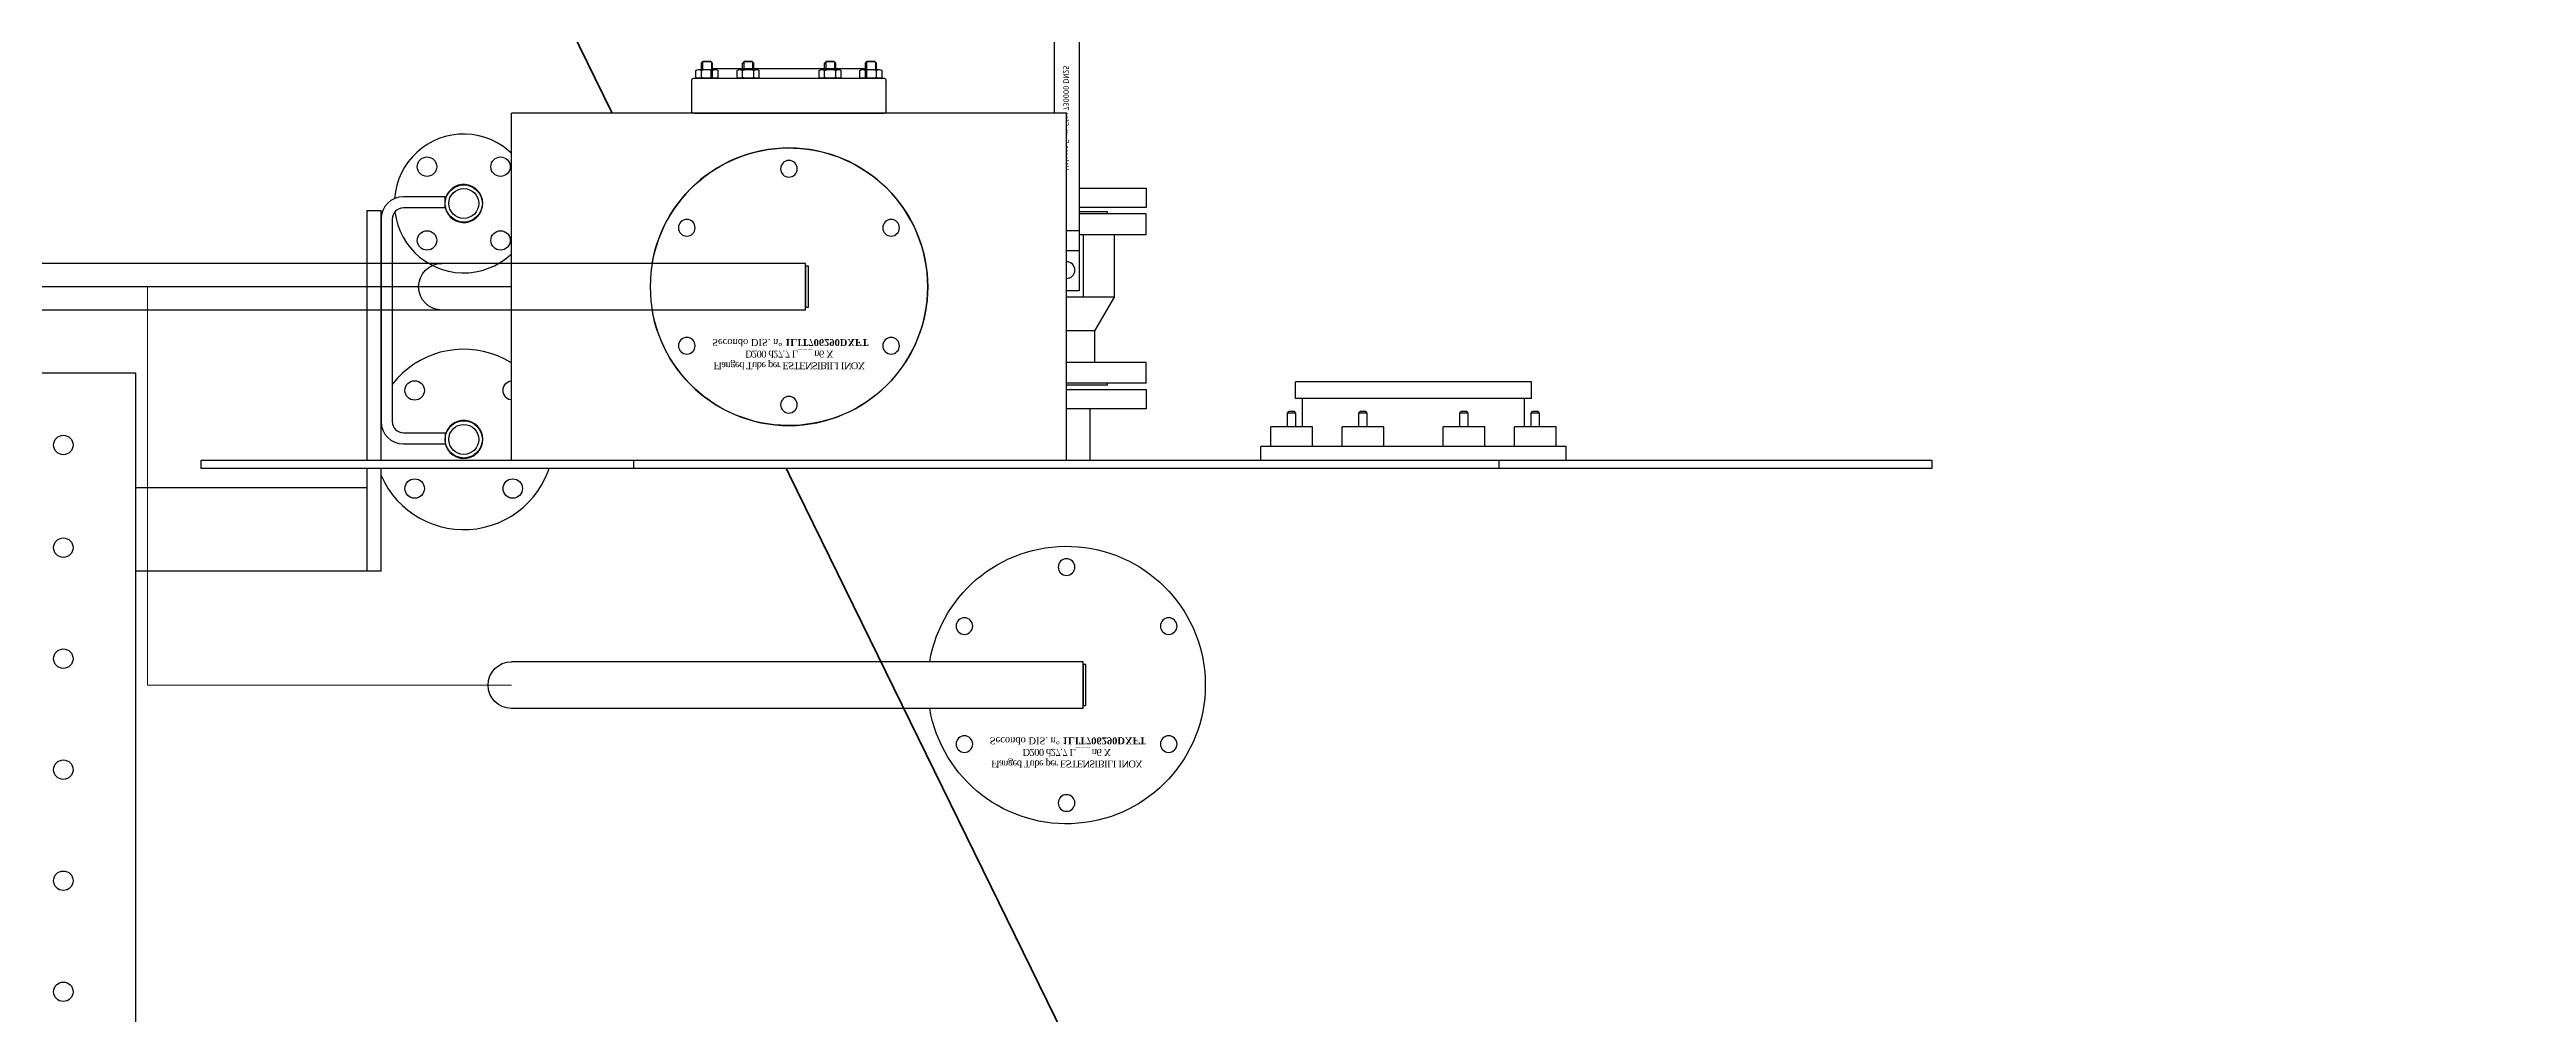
# Model space of a CAD drawing. Header units: millimetres. Extents: x -375473 to -325688, y 28300 to 106060.
# Drawn here: x -344902 to -343118, y 66757 to 67452 of the extents above; entities that cross this region are included whole.
import ezdxf

# ---------------------------------------------------------------- set-up
doc = ezdxf.new("R2010")
doc.units = ezdxf.units.MM
doc.header["$MEASUREMENT"] = 0
doc.set_wipeout_variables(frame=1)
for name, color, linetype in [('Accessori', 191, 'Continuous'), ('STD_Cassa', 7, 'Continuous'), ('STD_Conservatore', 7, 'Continuous'), ('STD_Coperchio', 2, 'Continuous'), ('STD_Fittings', 2, 'Continuous'), ('Tubazioni OLTC', 11, 'Continuous')]:
    doc.layers.add(name, color=color, linetype=linetype)
doc.layers.add('Construction', color=252, linetype='Continuous', plot=False)
doc.layers.add('hx10m', color=5, linetype='Continuous', lineweight=35)
doc.styles.add('ROMANS', font='tahoma.ttf')
doc.styles.get("Standard").update_dxf_attribs({"font": 'ARIALN.TTF'})
doc.linetypes.add('BINARIO', pattern='A,3.81,[130,ltypeshp.shx,S=6.35,R=0,X=0,Y=0],3.81', length=7.62)

# ---------------------------------------------------------------- blocks, each defined once
blk = doc.blocks.new('*U281')
blk.add_lwpolyline([(0, -57.5), (14, -57.5), (14, 57.5), (0, 57.5)], close=True)
blk = doc.blocks.new('DN25 PN10')
for centre, radius in [((0, 0), 57.5), ((-30.1, 30.1), 7), ((30.1, 30.1), 7), ((0, 0), 17), ((0, 0), 16.8), ((0, 0), 13.8), ((-30.1, -30.1), 7), ((30.1, -30.1), 7)]:
    blk.add_circle(centre, radius)
blk = doc.blocks.new('*U280')
for p, q in [((86, 16.7), (55, 16.7)), ((86, -16.8), (55, -16.8))]:
    blk.add_line(p, q)
at = {"rotation": 180}
blk.add_blockref('DN25 PN10', (0, 0), dxfattribs=at)
at = {"xscale": -1, "rotation": 180}
blk.add_blockref('*U281', (86, 0), dxfattribs=at)
at = {"oblique": 15, "flags": 11}
blk.add_attdef('DIS', (98.5, -53.8), '', height=5, rotation=180, dxfattribs=at)
blk = doc.blocks.new('*U229')
blk.add_circle((0, 0), 4.93)
at = {"lineweight": 9}
blk.add_arc((0, 0), 6, 340, 270, dxfattribs=at)
blk = doc.blocks.new('Valpres Euro-Sfer 730000 DN25 Lat')
blk.add_line((-9, 79), (9, 79))
at = {"insert": (-17.2, 0), "char_height": 4, "width": 103.842, "attachment_point": 5, "rotation": 90, "style": 'ROMANS'}
blk.add_mtext('Valpres Euro-Sfer 730000 DN25', dxfattribs=at)
at = {"lineweight": 0}
blk.add_wipeout([(0, 57.5), (-0.4, 57.5), (-0.7, 57.5), (-1.1, 57.5), (-1.4, 57.5), (-1.8, 57.5), (-2.2, 57.5), (-2.5, 57.4), (-2.9, 57.4), (-3.2, 57.4), (-3.6, 57.4), (-4, 57.4), (-4.3, 57.3), (-4.7, 57.3), (-5.1, 57.3), (-5.4, 57.2), (-5.8, 57.2), (-6.1, 57.2), (-6.5, 57.1), (-6.8, 57.1), (-7.2, 57), (-7.6, 57), (-7.9, 57), (-8.3, 56.9), (-8.6, 56.8), (-9, 56.8), (-9.4, 56.7), (-9.7, 56.7), (-10.1, 56.6), (-10.4, 56.5), (-10.8, 56.5), (-11.1, 56.4), (-11.5, 56.3), (-11.8, 56.3), (-12.2, 56.2), (-12.5, 56.1), (-12.9, 56), (-13.2, 56), (-13.6, 55.9), (-13.9, 55.8), (-14.3, 55.7), (-14.6, 55.6), (-15, 55.5), (-15.3, 55.4), (-15.7, 55.3), (-16, 55.2), (-16.4, 55.1), (-16.7, 55), (-17.1, 54.9), (-17.4, 54.8), (-17.8, 54.7), (-18.1, 54.6), (-18.5, 54.5), (-18.8, 54.3), (-19.1, 54.2), (-19.5, 54.1), (-19.8, 54), (-20.2, 53.9), (-20.5, 53.7), (-20.8, 53.6), (-21.2, 53.5), (-21.5, 53.3), (-21.8, 53.2), (-22.2, 53.1), (-22.5, 52.9), (-22.8, 52.8), (-23.2, 52.6), (-23.5, 52.5), (-23.8, 52.3), (-24.2, 52.2), (-24.5, 52), (-24.8, 51.9), (-25.1, 51.7), (-25.5, 51.6), (-25.8, 51.4), (-26.1, 51.2), (-26.4, 51.1), (-26.7, 50.9), (-27.1, 50.7), (-27.4, 50.6), (-27.7, 50.4), (-28, 50.2), (-28.3, 50), (-28.6, 49.9), (-29, 49.7), (-29.3, 49.5), (-29.6, 49.3), (-29.9, 49.1), (-30.2, 48.9), (-30.5, 48.7), (-30.8, 48.5), (-31.1, 48.4), (-31.4, 48.2), (-31.7, 48), (-32, 47.8), (-32.3, 47.6), (-32.6, 47.4), (-32.9, 47.1), (-33.2, 46.9), (-33.5, 46.7), (-33.8, 46.5), (-34.1, 46.3), (-34.4, 46.1), (-34.7, 45.9), (-35, 45.7), (-35.2, 45.4), (-35.5, 45.2), (-35.8, 45), (-36.1, 44.8), (-36.4, 44.5), (-36.7, 44.3), (-36.9, 44.1), (-37.2, 43.8), (-37.5, 43.6), (-37.8, 43.4), (-38, 43.1), (-38.3, 42.9), (-38.6, 42.7), (-38.8, 42.4), (-39.1, 42.2), (-39.4, 41.9), (-39.6, 41.7), (-39.9, 41.4), (-40.1, 41.2), (-40.4, 40.9), (-40.7, 40.7), (-40.9, 40.4), (-41.2, 40.1), (-41.4, 39.9), (-41.7, 39.6), (-41.9, 39.4), (-42.2, 39.1), (-42.4, 38.8), (-42.7, 38.6), (-42.9, 38.3), (-43.1, 38), (-43.4, 37.8), (-43.6, 37.5), (-43.8, 37.2), (-44.1, 36.9), (-44.3, 36.7), (-44.5, 36.4), (-44.8, 36.1), (-45, 35.8), (-45.2, 35.5), (-45.4, 35.2), (-45.7, 35), (-45.9, 34.7), (-46.1, 34.4), (-46.3, 34.1), (-46.5, 33.8), (-46.7, 33.5), (-46.9, 33.2), (-47.1, 32.9), (-47.4, 32.6), (-47.6, 32.3), (-47.8, 32), (-48, 31.7), (-48.2, 31.4), (-48.4, 31.1), (-48.5, 30.8), (-48.7, 30.5), (-48.9, 30.2), (-49.1, 29.9), (-49.3, 29.6), (-49.5, 29.3), (-49.7, 29), (-49.9, 28.6), (-50, 28.3), (-50.2, 28), (-50.4, 27.7), (-50.6, 27.4), (-50.7, 27.1), (-50.9, 26.7), (-51.1, 26.4), (-51.2, 26.1), (-51.4, 25.8), (-51.6, 25.5), (-51.7, 25.1), (-51.9, 24.8), (-52, 24.5), (-52.2, 24.2), (-52.3, 23.8), (-52.5, 23.5), (-52.6, 23.2), (-52.8, 22.8), (-52.9, 22.5), (-53.1, 22.2), (-53.2, 21.8), (-53.3, 21.5), (-53.5, 21.2), (-53.6, 20.8), (-53.7, 20.5), (-53.9, 20.2), (-54, 19.8), (-54.1, 19.5), (-54.2, 19.1), (-54.3, 18.8), (-54.5, 18.5), (-54.6, 18.1), (-54.7, 17.8), (-54.8, 17.4), (-54.9, 17.1), (-55, 16.7), (-55.1, 16.4), (-55.2, 16), (-55.3, 15.7), (-55.4, 15.3), (-55.5, 15), (-55.6, 14.6), (-55.7, 14.3), (-55.8, 13.9), (-55.9, 13.6), (-56, 13.2), (-56, 12.9), (-56.1, 12.5), (-56.2, 12.2), (-56.3, 11.8), (-56.3, 11.5), (-56.4, 11.1), (-56.5, 10.8), (-56.5, 10.4), (-56.6, 10.1), (-56.7, 9.7), (-56.7, 9.4), (-56.8, 9), (-56.8, 8.6), (-56.9, 8.3), (-57, 7.9), (-57, 7.6), (-57, 7.2), (-57.1, 6.8), (-57.1, 6.5), (-57.2, 6.1), (-57.2, 5.8), (-57.2, 5.4), (-57.3, 5.1), (-57.3, 4.7), (-57.3, 4.3), (-57.4, 4), (-57.4, 3.6), (-57.4, 3.2), (-57.4, 2.9), (-57.4, 2.5), (-57.5, 2.2), (-57.5, 1.8), (-57.5, 1.4), (-57.5, 1.1), (-57.5, 0.7), (-57.5, 0.4), (-57.5, 0), (-57.5, -0.4), (-57.5, -0.7), (-57.5, -1.1), (-57.5, -1.4), (-57.5, -1.8), (-57.5, -2.2), (-57.4, -2.5), (-57.4, -2.9), (-57.4, -3.2), (-57.4, -3.6), (-57.4, -4), (-57.3, -4.3), (-57.3, -4.7), (-57.3, -5.1), (-57.2, -5.4), (-57.2, -5.8), (-57.2, -6.1), (-57.1, -6.5), (-57.1, -6.8), (-57, -7.2), (-57, -7.6), (-57, -7.9), (-56.9, -8.3), (-56.8, -8.6), (-56.8, -9), (-56.7, -9.4), (-56.7, -9.7), (-56.6, -10.1), (-56.5, -10.4), (-56.5, -10.8), (-56.4, -11.1), (-56.3, -11.5), (-56.3, -11.8), (-56.2, -12.2), (-56.1, -12.5), (-56, -12.9), (-56, -13.2), (-55.9, -13.6), (-55.8, -13.9), (-55.7, -14.3), (-55.6, -14.6), (-55.5, -15), (-55.4, -15.3), (-55.3, -15.7), (-55.2, -16), (-55.1, -16.4), (-55, -16.7), (-54.9, -17.1), (-54.8, -17.4), (-54.7, -17.8), (-54.6, -18.1), (-54.5, -18.5), (-54.3, -18.8), (-54.2, -19.1), (-54.1, -19.5), (-54, -19.8), (-53.9, -20.2), (-53.7, -20.5), (-53.6, -20.8), (-53.5, -21.2), (-53.3, -21.5), (-53.2, -21.8), (-53.1, -22.2), (-52.9, -22.5), (-52.8, -22.8), (-52.6, -23.2), (-52.5, -23.5), (-52.3, -23.8), (-52.2, -24.2), (-52, -24.5), (-51.9, -24.8), (-51.7, -25.1), (-51.6, -25.5), (-51.4, -25.8), (-51.2, -26.1), (-51.1, -26.4), (-50.9, -26.7), (-50.7, -27.1), (-50.6, -27.4), (-50.4, -27.7), (-50.2, -28), (-50, -28.3), (-49.9, -28.6), (-49.7, -29), (-49.5, -29.3), (-49.3, -29.6), (-49.1, -29.9), (-48.9, -30.2), (-48.7, -30.5), (-48.5, -30.8), (-48.4, -31.1), (-48.2, -31.4), (-48, -31.7), (-47.8, -32), (-47.6, -32.3), (-47.4, -32.6), (-47.1, -32.9), (-46.9, -33.2), (-46.7, -33.5), (-46.5, -33.8), (-46.3, -34.1), (-46.1, -34.4), (-45.9, -34.7), (-45.7, -35), (-45.4, -35.2), (-45.2, -35.5), (-45, -35.8), (-44.8, -36.1), (-44.5, -36.4), (-44.3, -36.7), (-44.1, -36.9), (-43.8, -37.2), (-43.6, -37.5), (-43.4, -37.8), (-43.1, -38), (-42.9, -38.3), (-42.7, -38.6), (-42.4, -38.8), (-42.2, -39.1), (-41.9, -39.4), (-41.7, -39.6), (-41.4, -39.9), (-41.2, -40.1), (-40.9, -40.4), (-40.7, -40.7), (-40.4, -40.9), (-40.1, -41.2), (-39.9, -41.4), (-39.6, -41.7), (-39.4, -41.9), (-39.1, -42.2), (-38.8, -42.4), (-38.6, -42.7), (-38.3, -42.9), (-38, -43.1), (-37.8, -43.4), (-37.5, -43.6), (-37.2, -43.8), (-36.9, -44.1), (-36.7, -44.3), (-36.4, -44.5), (-36.1, -44.8), (-35.8, -45), (-35.5, -45.2), (-35.2, -45.4), (-35, -45.7), (-34.7, -45.9), (-34.4, -46.1), (-34.1, -46.3), (-33.8, -46.5), (-33.5, -46.7), (-33.2, -46.9), (-32.9, -47.1), (-32.6, -47.4), (-32.3, -47.6), (-32, -47.8), (-31.7, -48), (-31.4, -48.2), (-31.1, -48.4), (-30.8, -48.5), (-30.5, -48.7), (-30.2, -48.9), (-29.9, -49.1), (-29.6, -49.3), (-29.3, -49.5), (-29, -49.7), (-28.6, -49.9), (-28.3, -50), (-28, -50.2), (-27.7, -50.4), (-27.4, -50.6), (-27.1, -50.7), (-26.7, -50.9), (-26.4, -51.1), (-26.1, -51.2), (-25.8, -51.4), (-25.5, -51.6), (-25.1, -51.7), (-24.8, -51.9), (-24.5, -52), (-24.2, -52.2), (-23.8, -52.3), (-23.5, -52.5), (-23.2, -52.6), (-22.8, -52.8), (-22.5, -52.9), (-22.2, -53.1), (-21.8, -53.2), (-21.5, -53.3), (-21.2, -53.5), (-20.8, -53.6), (-20.5, -53.7), (-20.2, -53.9), (-19.8, -54), (-19.5, -54.1), (-19.1, -54.2), (-18.8, -54.3), (-18.5, -54.5), (-18.1, -54.6), (-17.8, -54.7), (-17.4, -54.8), (-17.1, -54.9), (-16.7, -55), (-16.4, -55.1), (-16, -55.2), (-15.7, -55.3), (-15.3, -55.4), (-15, -55.5), (-14.6, -55.6), (-14.3, -55.7), (-13.9, -55.8), (-13.6, -55.9), (-13.2, -56), (-12.9, -56), (-12.5, -56.1), (-12.2, -56.2), (-11.8, -56.3), (-11.5, -56.3), (-11.1, -56.4), (-10.8, -56.5), (-10.4, -56.5), (-10.1, -56.6), (-9.7, -56.7), (-9.4, -56.7), (-9, -56.8), (-8.6, -56.8), (-8.3, -56.9), (-7.9, -57), (-7.6, -57), (-7.2, -57), (-6.8, -57.1), (-6.5, -57.1), (-6.1, -57.2), (-5.8, -57.2), (-5.4, -57.2), (-5.1, -57.3), (-4.7, -57.3), (-4.3, -57.3), (-4, -57.4), (-3.6, -57.4), (-3.2, -57.4), (-2.9, -57.4), (-2.5, -57.4), (-2.2, -57.5), (-1.8, -57.5), (-1.4, -57.5), (-1.1, -57.5), (-0.7, -57.5), (-0.4, -57.5), (0, -57.5), (0.4, -57.5), (0.7, -57.5), (1.1, -57.5), (1.4, -57.5), (1.8, -57.5), (2.2, -57.5), (2.5, -57.4), (2.9, -57.4), (3.2, -57.4), (3.6, -57.4), (4, -57.4), (4.3, -57.3), (4.7, -57.3), (5.1, -57.3), (5.4, -57.2), (5.8, -57.2), (6.1, -57.2), (6.5, -57.1), (6.8, -57.1), (7.2, -57), (7.6, -57), (7.9, -57), (8.3, -56.9), (8.6, -56.8), (9, -56.8), (9.4, -56.7), (9.7, -56.7), (10.1, -56.6), (10.4, -56.5), (10.8, -56.5), (11.1, -56.4), (11.5, -56.3), (11.8, -56.3), (12.2, -56.2), (12.5, -56.1), (12.9, -56), (13.2, -56), (13.6, -55.9), (13.9, -55.8), (14.3, -55.7), (14.6, -55.6), (15, -55.5), (15.3, -55.4), (15.7, -55.3), (16, -55.2), (16.4, -55.1), (16.7, -55), (17.1, -54.9), (17.4, -54.8), (17.8, -54.7), (18.1, -54.6), (18.5, -54.5), (18.8, -54.3), (19.1, -54.2), (19.5, -54.1), (19.8, -54), (20.2, -53.9), (20.5, -53.7), (20.8, -53.6), (21.2, -53.5), (21.5, -53.3), (21.8, -53.2), (22.2, -53.1), (22.5, -52.9), (22.8, -52.8), (23.2, -52.6), (23.5, -52.5), (23.8, -52.3), (24.2, -52.2), (24.5, -52), (24.8, -51.9), (25.1, -51.7), (25.5, -51.6), (25.8, -51.4), (26.1, -51.2), (26.4, -51.1), (26.7, -50.9), (27.1, -50.7), (27.4, -50.6), (27.7, -50.4), (28, -50.2), (28.3, -50), (28.6, -49.9), (29, -49.7), (29.3, -49.5), (29.6, -49.3), (29.9, -49.1), (30.2, -48.9), (30.5, -48.7), (30.8, -48.5), (31.1, -48.4), (31.4, -48.2), (31.7, -48), (32, -47.8), (32.3, -47.6), (32.6, -47.4), (32.9, -47.1), (33.2, -46.9), (33.5, -46.7), (33.8, -46.5), (34.1, -46.3), (34.4, -46.1), (34.7, -45.9), (35, -45.7), (35.2, -45.4), (35.5, -45.2), (35.8, -45), (36.1, -44.8), (36.4, -44.5), (36.7, -44.3), (36.9, -44.1), (37.2, -43.8), (37.5, -43.6), (37.8, -43.4), (38, -43.1), (38.3, -42.9), (38.6, -42.7), (38.8, -42.4), (39.1, -42.2), (39.4, -41.9), (39.6, -41.7), (39.9, -41.4), (40.1, -41.2), (40.4, -40.9), (40.7, -40.7), (40.9, -40.4), (41.2, -40.1), (41.4, -39.9), (41.7, -39.6), (41.9, -39.4), (42.2, -39.1), (42.4, -38.8), (42.7, -38.6), (42.9, -38.3), (43.1, -38), (43.4, -37.8), (43.6, -37.5), (43.8, -37.2), (44.1, -36.9), (44.3, -36.7), (44.5, -36.4), (44.8, -36.1), (45, -35.8), (45.2, -35.5), (45.4, -35.2), (45.7, -35), (45.9, -34.7), (46.1, -34.4), (46.3, -34.1), (46.5, -33.8), (46.7, -33.5), (46.9, -33.2), (47.1, -32.9), (47.4, -32.6), (47.6, -32.3), (47.8, -32), (48, -31.7), (48.2, -31.4), (48.4, -31.1), (48.5, -30.8), (48.7, -30.5), (48.9, -30.2), (49.1, -29.9), (49.3, -29.6), (49.5, -29.3), (49.7, -29), (49.9, -28.6), (50, -28.3), (50.2, -28), (50.4, -27.7), (50.6, -27.4), (50.7, -27.1), (50.9, -26.7), (51.1, -26.4), (51.2, -26.1), (51.4, -25.8), (51.6, -25.5), (51.7, -25.1), (51.9, -24.8), (52, -24.5), (52.2, -24.2), (52.3, -23.8), (52.5, -23.5), (52.6, -23.2), (52.8, -22.8), (52.9, -22.5), (53.1, -22.2), (53.2, -21.8), (53.3, -21.5), (53.5, -21.2), (53.6, -20.8), (53.7, -20.5), (53.9, -20.2), (54, -19.8), (54.1, -19.5), (54.2, -19.1), (54.3, -18.8), (54.5, -18.5), (54.6, -18.1), (54.7, -17.8), (54.8, -17.4), (54.9, -17.1), (55, -16.7), (55.1, -16.4), (55.2, -16), (55.3, -15.7), (55.4, -15.3), (55.5, -15), (55.6, -14.6), (55.7, -14.3), (55.8, -13.9), (55.9, -13.6), (56, -13.2), (56, -12.9), (56.1, -12.5), (56.2, -12.2), (56.3, -11.8), (56.3, -11.5), (56.4, -11.1), (56.5, -10.8), (56.5, -10.4), (56.6, -10.1), (56.7, -9.7), (56.7, -9.4), (56.8, -9), (56.8, -8.6), (56.9, -8.3), (57, -7.9), (57, -7.6), (57, -7.2), (57.1, -6.8), (57.1, -6.5), (57.2, -6.1), (57.2, -5.8), (57.2, -5.4), (57.3, -5.1), (57.3, -4.7), (57.3, -4.3), (57.4, -4), (57.4, -3.6), (57.4, -3.2), (57.4, -2.9), (57.4, -2.5), (57.5, -2.2), (57.5, -1.8), (57.5, -1.4), (57.5, -1.1), (57.5, -0.7), (57.5, -0.4), (57.5, 0), (57.5, 0.4), (57.5, 0.7), (57.5, 1.1), (57.5, 1.4), (57.5, 1.8), (57.5, 2.2), (57.4, 2.5), (57.4, 2.9), (57.4, 3.2), (57.4, 3.6), (57.4, 4), (57.3, 4.3), (57.3, 4.7), (57.3, 5.1), (57.2, 5.4), (57.2, 5.8), (57.2, 6.1), (57.1, 6.5), (57.1, 6.8), (57, 7.2), (57, 7.6), (57, 7.9), (56.9, 8.3), (56.8, 8.6), (56.8, 9), (56.7, 9.4), (56.7, 9.7), (56.6, 10.1), (56.5, 10.4), (56.5, 10.8), (56.4, 11.1), (56.3, 11.5), (56.3, 11.8), (56.2, 12.2), (56.1, 12.5), (56, 12.9), (56, 13.2), (55.9, 13.6), (55.8, 13.9), (55.7, 14.3), (55.6, 14.6), (55.5, 15), (55.4, 15.3), (55.3, 15.7), (55.2, 16), (55.1, 16.4), (55, 16.7), (54.9, 17.1), (54.8, 17.4), (54.7, 17.8), (54.6, 18.1), (54.5, 18.5), (54.3, 18.8), (54.2, 19.1), (54.1, 19.5), (54, 19.8), (53.9, 20.2), (53.7, 20.5), (53.6, 20.8), (53.5, 21.2), (53.3, 21.5), (53.2, 21.8), (53.1, 22.2), (52.9, 22.5), (52.8, 22.8), (52.6, 23.2), (52.5, 23.5), (52.3, 23.8), (52.2, 24.2), (52, 24.5), (51.9, 24.8), (51.7, 25.1), (51.6, 25.5), (51.4, 25.8), (51.2, 26.1), (51.1, 26.4), (50.9, 26.7), (50.7, 27.1), (50.6, 27.4), (50.4, 27.7), (50.2, 28), (50, 28.3), (49.9, 28.6), (49.7, 29), (49.5, 29.3), (49.3, 29.6), (49.1, 29.9), (48.9, 30.2), (48.7, 30.5), (48.5, 30.8), (48.4, 31.1), (48.2, 31.4), (48, 31.7), (47.8, 32), (47.6, 32.3), (47.4, 32.6), (47.1, 32.9), (46.9, 33.2), (46.7, 33.5), (46.5, 33.8), (46.3, 34.1), (46.1, 34.4), (45.9, 34.7), (45.7, 35), (45.4, 35.2), (45.2, 35.5), (45, 35.8), (44.8, 36.1), (44.5, 36.4), (44.3, 36.7), (44.1, 36.9), (43.8, 37.2), (43.6, 37.5), (43.4, 37.8), (43.1, 38), (42.9, 38.3), (42.7, 38.6), (42.4, 38.8), (42.2, 39.1), (41.9, 39.4), (41.7, 39.6), (41.4, 39.9), (41.2, 40.1), (40.9, 40.4), (40.7, 40.7), (40.4, 40.9), (40.1, 41.2), (39.9, 41.4), (39.6, 41.7), (39.4, 41.9), (39.1, 42.2), (38.8, 42.4), (38.6, 42.7), (38.3, 42.9), (38, 43.1), (37.8, 43.4), (37.5, 43.6), (37.2, 43.8), (36.9, 44.1), (36.7, 44.3), (36.4, 44.5), (36.1, 44.8), (35.8, 45), (35.5, 45.2), (35.2, 45.4), (35, 45.7), (34.7, 45.9), (34.4, 46.1), (34.1, 46.3), (33.8, 46.5), (33.5, 46.7), (33.2, 46.9), (32.9, 47.1), (32.6, 47.4), (32.3, 47.6), (32, 47.8), (31.7, 48), (31.4, 48.2), (31.1, 48.4), (30.8, 48.5), (30.5, 48.7), (30.2, 48.9), (29.9, 49.1), (29.6, 49.3), (29.3, 49.5), (29, 49.7), (28.6, 49.9), (28.3, 50), (28, 50.2), (27.7, 50.4), (27.4, 50.6), (27.1, 50.7), (26.7, 50.9), (26.4, 51.1), (26.1, 51.2), (25.8, 51.4), (25.5, 51.6), (25.1, 51.7), (24.8, 51.9), (24.5, 52), (24.2, 52.2), (23.8, 52.3), (23.5, 52.5), (23.2, 52.6), (22.8, 52.8), (22.5, 52.9), (22.2, 53.1), (21.8, 53.2), (21.5, 53.3), (21.2, 53.5), (20.8, 53.6), (20.5, 53.7), (20.2, 53.9), (19.8, 54), (19.5, 54.1), (19.1, 54.2), (18.8, 54.3), (18.5, 54.5), (18.1, 54.6), (17.8, 54.7), (17.4, 54.8), (17.1, 54.9), (16.7, 55), (16.4, 55.1), (16, 55.2), (15.7, 55.3), (15.3, 55.4), (15, 55.5), (14.6, 55.6), (14.3, 55.7), (13.9, 55.8), (13.6, 55.9), (13.2, 56), (12.9, 56), (12.5, 56.1), (12.2, 56.2), (11.8, 56.3), (11.5, 56.3), (11.1, 56.4), (10.8, 56.5), (10.4, 56.5), (10.1, 56.6), (9.7, 56.7), (9.4, 56.7), (9, 56.8), (8.6, 56.8), (8.3, 56.9), (7.9, 57), (7.6, 57), (7.2, 57), (6.8, 57.1), (6.5, 57.1), (6.1, 57.2), (5.8, 57.2), (5.4, 57.2), (5.1, 57.3), (4.7, 57.3), (4.3, 57.3), (4, 57.4), (3.6, 57.4), (3.2, 57.4), (2.9, 57.4), (2.5, 57.4), (2.2, 57.5), (1.8, 57.5), (1.4, 57.5), (1.1, 57.5), (0.7, 57.5), (0.4, 57.5)], dxfattribs=at)
for p, q in [((-9, 79), (-9, 56.8)), ((9, 79), (9, 56.8)), ((-6, 59), (6, 59)), ((-6, 57.1), (-6, 59)), ((6, 57.1), (6, 59))]:
    blk.add_line(p, q)
for radius in [57.5, 29.5, 12.5]:
    blk.add_circle((0, 0), radius)
for p in [(-30.1, 30.1), (30.1, 30.1), (-30.1, -30.1), (30.1, -30.1)]:
    blk.add_blockref('*U229', p, dxfattribs=at)
blk = doc.blocks.new('*U282')
blk.add_lwpolyline([(57.5, 0), (57.5, 14), (-57.5, 14), (-57.5, 0)], close=True)
blk = doc.blocks.new('Valpres Euro-Sfer 730000 DN25 Sup')
at = {"lineweight": 0}
blk.add_wipeout([(1.5, 57.5), (16.5, 57.5), (16.5, 20.5), (39.3, 20.5), (63.5, 34.5), (108.5, 34.5), (108.5, 57.5), (123.5, 57.5), (123.5, 29.5), (125, 29.5), (125, 9), (258, 9), (258, -9), (125, -9), (125, -29.5), (123.5, -29.5), (123.5, -57.5), (108.5, -57.5), (108.5, -34.5), (63.5, -34.5), (39.3, -20.5), (16.5, -20.5), (16.5, -57.5), (1.5, -57.5), (1.5, -29.5), (0, -29.5), (0, 29.5), (1.5, 29.5)], dxfattribs=at)
for p, q in [((1.5, 57.5), (1.5, -57.5)), ((1.5, 57.5), (16.5, 57.5)), ((16.5, 57.5), (16.5, -57.5)), ((108.5, 57.5), (123.5, 57.5)), ((108.5, 57.5), (108.5, 9)), ((123.5, 57.5), (123.5, 9)), ((0, 29.5), (0, -29.5)), ((0, 29.5), (1.5, 29.5)), ((16.5, 20.5), (39.3, 20.5)), ((39.3, 20.5), (63.5, 34.5)), ((39.3, 20.5), (39.3, -20.5)), ((63.5, 34.5), (63.5, -34.5)), ((63.5, 34.5), (108.5, 34.5)), ((123.5, 29.5), (125, 29.5)), ((125, 29.5), (125, 9)), ((108.5, 12), (63.5, 12)), ((68, 9), (68, -9)), ((258, 9), (68, 9)), ((97, 9), (97, -9)), ((111.4, 9), (111.4, -9)), ((258, 9), (258, -9)), ((63.5, -12), (108.5, -12)), ((258, -9), (68, -9)), ((108.5, -9), (108.5, -57.5)), ((123.5, -9), (123.5, -57.5)), ((125, -9), (125, -29.5)), ((0, -29.5), (1.5, -29.5)), ((16.5, -20.5), (39.3, -20.5)), ((39.3, -20.5), (63.5, -34.5)), ((63.5, -34.5), (108.5, -34.5)), ((123.5, -29.5), (125, -29.5)), ((1.5, -57.5), (16.5, -57.5)), ((108.5, -57.5), (123.5, -57.5))]:
    blk.add_line(p, q)
blk.add_circle((83, 0), 6)
at = {"insert": (192.8, -0.9), "char_height": 4, "width": 117.774, "attachment_point": 5, "style": 'ROMANS'}
blk.add_mtext('Valpres Euro-Sfer 730000 DN25', dxfattribs=at)
blk = doc.blocks.new('*U284')
blk.add_lwpolyline([(0, -57.5), (14, -57.5), (14, 57.5), (0, 57.5)], close=True)
blk = doc.blocks.new('Dado con Fine Vite M1 LATERALE')
for p, q in [((-0.74, 0), (0.75, 0)), ((-1, -0.09), (-1, -0.71)), ((-0.74, -0.8), (0.75, -0.8)), ((-0.5, -0.09), (-0.5, -0.71)), ((-0.5, -0.8), (-0.5, -1.36)), ((-0.5, -1.36), (-0.33, -1.53)), ((-0.4, -1.46), (-0.4, -0.8)), ((-0.33, -1.53), (0.33, -1.53)), ((0.5, -1.36), (0.33, -1.53)), ((0.4, -1.46), (0.4, -0.8)), ((0.5, -0.09), (0.5, -0.71)), ((0.5, -0.8), (0.5, -1.36)), ((1, -0.09), (1, -0.71))]:
    blk.add_line(p, q)
for centre, radius, start, end in [((0, -1.5), 1.5, 70.5288, 109.4712), ((-0.75, -0.42), 0.416, 53.0403, 126.9597), ((-0.75, -0.38), 0.416, 233.0403, 306.9597), ((0, 0.7), 1.5, 250.5288, 289.4712), ((0.75, -0.42), 0.416, 53.0403, 126.9597), ((0.75, -0.38), 0.416, 233.0403, 306.9597)]:
    blk.add_arc(centre, radius, start, end)
blk = doc.blocks.new('*U285')
blk.add_wipeout([(-12, -16.8), (-49, -16.8), (-49, -57.5), (-63, -57.5), (-63, 57.5), (-49, 57.5), (-49, 16.7), (-12, 16.7), (-12, 623.5), (-6, 623.5), (-6, -623.5), (-12, -623.5), (-12, -360), (-22, -360), (-22, -352.8), (-36, -352.8), (-36, -340.8), (-46, -340.8), (-47, -339.8), (-47, -335.8), (-46, -334.8), (-36, -334.8), (-36, -330), (-56.5, -330), (-56.5, -335), (-68.5, -335), (-68.5, -165), (-56.5, -165), (-56.5, -170), (-36, -170), (-36, -165.2), (-46, -165.2), (-47, -164.2), (-47, -160.2), (-46, -159.2), (-36, -159.2), (-36, -147.2), (-22, -147.2), (-22, -140), (-12, -140)])
for p, q in [((-49, 16.7), (-12, 16.7)), ((-49, -16.8), (-12, -16.8)), ((-22, -360), (-22, -140)), ((-12, -140), (-22, -140)), ((-12, -140), (-12, -360)), ((-46, -159.2), (-47, -160.2)), ((-47, -164.2), (-47, -160.2)), ((-46, -165.2), (-46, -159.2)), ((-36, -159.2), (-46, -159.2)), ((-36, -177.2), (-36, -147.2)), ((-22, -147.2), (-36, -147.2)), ((-68.5, -335), (-68.5, -165)), ((-56.5, -165), (-68.5, -165)), ((-56.5, -335), (-56.5, -165)), ((-36, -170), (-56.5, -170)), ((-46, -165.2), (-47, -164.2)), ((-36, -165.2), (-46, -165.2)), ((-22, -177.2), (-36, -177.2)), ((-46, -210.6), (-47, -211.6)), ((-47, -215.6), (-47, -211.6)), ((-46, -216.6), (-46, -210.6)), ((-36, -210.6), (-46, -210.6)), ((-36, -228.6), (-36, -198.6)), ((-22, -198.6), (-36, -198.6)), ((-46, -216.6), (-47, -215.6)), ((-36, -216.6), (-46, -216.6)), ((-22, -228.6), (-36, -228.6)), ((-46, -283.4), (-47, -284.4)), ((-47, -288.4), (-47, -284.4)), ((-46, -289.4), (-46, -283.4)), ((-36, -283.4), (-46, -283.4)), ((-36, -301.4), (-36, -271.4)), ((-22, -271.4), (-36, -271.4)), ((-46, -289.4), (-47, -288.4)), ((-36, -289.4), (-46, -289.4)), ((-22, -301.4), (-36, -301.4)), ((-6, -311.7), (-12, -311.7)), ((-56.5, -335), (-68.5, -335)), ((-36, -330), (-56.5, -330)), ((-46, -334.8), (-47, -335.8)), ((-47, -339.8), (-47, -335.8)), ((-46, -340.8), (-46, -334.8)), ((-36, -334.8), (-46, -334.8)), ((-36, -352.8), (-36, -322.8)), ((-22, -322.8), (-36, -322.8)), ((-46, -340.8), (-47, -339.8)), ((-36, -340.8), (-46, -340.8)), ((-22, -352.8), (-36, -352.8)), ((-12, -360), (-22, -360))]:
    blk.add_line(p, q)
blk.add_blockref('*U284', (-63, 0))
blk.add_wipeout([(-262, 131.4), (-262.4, 130.4), (-263.4, 130), (-285.8, 130), (-286.8, 130.4), (-287.2, 131.4), (-287.2, 132.9), (-293.6, 132.9), (-293.6, 136.9), (-298.1, 136.9), (-299.4, 138.2), (-299.4, 143.6), (-298.1, 144.9), (-294.1, 144.9), (-294.2, 145.4), (-294.2, 166.3), (-298.1, 166.3), (-299.4, 167.6), (-299.4, 172.9), (-298.1, 174.3), (-294.2, 174.3), (-294.2, 225.4), (-298.1, 225.4), (-299.4, 226.7), (-299.4, 232), (-298.1, 233.4), (-294.2, 233.4), (-294.2, 254.6), (-294.1, 255.1), (-298.1, 255.1), (-299.4, 256.4), (-299.4, 261.8), (-298.1, 263.1), (-293.6, 263.1), (-293.6, 267.1), (-287.2, 267.1), (-287.2, 268.6), (-286.8, 269.6), (-285.8, 270), (-263.4, 270), (-262.4, 269.6), (-262, 268.6), (-262, 400), (-12, 400), (-12, 0), (-262, 0)])
for p, q in [((-12, 400), (-262, 400)), ((-262, 0), (-262, 400)), ((-6, 311.8), (-12, 311.8)), ((-287.2, 268.6), (-287.2, 131.4)), ((-263.4, 270), (-285.8, 270)), ((-262, 268.6), (-262, 131.4)), ((-294.2, 254.6), (-294.2, 145.4)), ((-287.2, 256), (-292.8, 256)), ((-287.2, 144), (-292.8, 144)), ((-263.4, 130), (-285.8, 130)), ((-12, 0), (-262, 0))]:
    blk.add_line(p, q)
blk.add_lwpolyline([(-12, -623.5), (-6, -623.5), (-6, 623.5), (-12, 623.5)], close=True)
for centre, radius in [((-137, 200), 100), ((-179.5, 273.6), 6), ((-94.5, 273.6), 6), ((-222, 200), 6), ((-52, 200), 6), ((-179.5, 126.4), 6), ((-94.5, 126.4), 6)]:
    blk.add_circle(centre, radius)
for centre, start, end in [((-285.8, 268.6), 90, 180), ((-263.4, 268.6), 0, 90), ((-292.8, 254.6), 90, 180), ((-292.8, 145.4), 180, 270), ((-285.8, 131.4), 180, 270), ((-263.4, 131.4), 270, 0)]:
    blk.add_arc(centre, 1.4, start, end)
at = {"xscale": 8, "yscale": 8, "zscale": 8, "rotation": 270}
for p in [(-287.2, 259.1), (-287.2, 229.4), (-287.2, 170.3), (-287.2, 140.9)]:
    blk.add_blockref('Dado con Fine Vite M1 LATERALE', p, dxfattribs=at)
blk = doc.blocks.new('*U286')
for p, q in [((12, 16.8), (-400, 16.8)), ((12, 16.8), (12, -16.8)), ((12, -16.8), (-400, -16.8))]:
    blk.add_line(p, q)
blk.add_lwpolyline([(12, 14.8), (14, 14.8), (14, -14.8), (12, -14.8)], close=True)
for centre in [(0, 85), (-73.6, 42.5), (73.6, 42.5), (-73.6, -42.5), (73.6, -42.5), (0, -85)]:
    blk.add_circle(centre, 6)
for centre, radius, start, end in [((0, 0), 100, 189.6425, 170.3575), ((-400, 0), 16.8, 90, 270)]:
    blk.add_arc(centre, radius, start, end)
at = {"layer": 'Construction', "insert": (0, 48.5), "char_height": 5, "width": 118.26, "attachment_point": 5}
blk.add_mtext('{\\fTimes New Roman|b0|i0|c0|p18;\\T0.9;Flanged Tube per ESTENSIBILI INOX\\PD200 d27.7 L___ n6 X\\P\\T1; Secondo DIS. n° \\fTimes New Roman|b1|i0|c0|p18;1LIT706290DXFT}', dxfattribs=at)
blk = doc.blocks.new('*U287')
for p, q in [((12, 16.8), (-250, 16.8)), ((12, 16.8), (12, -16.8)), ((12, -16.8), (-250, -16.8))]:
    blk.add_line(p, q)
blk.add_lwpolyline([(12, 14.8), (14, 14.8), (14, -14.8), (12, -14.8)], close=True)
for centre in [(0, 85), (-73.6, 42.5), (73.6, 42.5), (-73.6, -42.5), (73.6, -42.5), (0, -85)]:
    blk.add_circle(centre, 6)
for centre, radius, start, end in [((0, 0), 100, 189.6425, 170.3575), ((-250, 0), 16.8, 90, 270)]:
    blk.add_arc(centre, radius, start, end)
at = {"layer": 'Construction', "insert": (0, 48.5), "char_height": 5, "width": 118.26, "attachment_point": 5}
blk.add_mtext('{\\fTimes New Roman|b0|i0|c0|p18;\\T0.9;Flanged Tube per ESTENSIBILI INOX\\PD200 d27.7 L___ n6 X\\P\\T1; Secondo DIS. n° \\fTimes New Roman|b1|i0|c0|p18;1LIT706290DXFT}', dxfattribs=at)

msp = doc.modelspace()

# ---------------------------------------------------------------- linework, layer by layer
at = {"layer": 'hx10m'}
msp.add_line((-344935.1, 68300.1), (-335578.1, 49200.1), dxfattribs=at)
at = {"layer": 'STD_Cassa'}
for p, q in [((-344673.5, 67075.9), (-344673.5, 67335.9)), ((-344673.5, 67335.9), (-344663.5, 67335.9)), ((-344663.5, 67075.9), (-344663.5, 67335.9)), ((-344617.5, 67345.7), (-344647.5, 67345.7)), ((-344617.5, 67337.7), (-344647.5, 67337.7)), ((-344617.5, 67337.7), (-344617.5, 67345.7)), ((-344663.5, 67329.7), (-344663.5, 67183.7)), ((-344655.5, 67329.7), (-344655.5, 67183.7)), ((-344647.5, 67175.7), (-344617.5, 67175.7)), ((-344617.5, 67175.7), (-344617.5, 67167.7)), ((-344647.5, 67167.7), (-344617.5, 67167.7)), ((-344673.5, 67135.9), (-344842.5, 67135.9)), ((-344663.5, 67075.9), (-344842.5, 67075.9))]:
    msp.add_line(p, q, dxfattribs=at)
msp.add_lwpolyline([(-344842.5, 67216.9), (-344842.5, 65448.9), (-349890.5, 65448.9), (-349890.5, 67216.9)], close=True, dxfattribs=at)
msp.add_lwpolyline([(-344872.5, 65463.9), (-349855.5, 65463.9, -0.414214), (-349875.5, 65483.9), (-349875.5, 67186.9, -0.414214), (-349855.5, 67206.9), (-344872.5, 67206.9, -0.414214), (-344852.5, 67186.9), (-344852.5, 65483.9, -0.414214)], format="xyb", close=True, dxfattribs=at)
for centre, radius in [((-344630.5, 67367.4), 7), ((-344577.5, 67367.4), 7), ((-344604, 67340.9), 13.4), ((-344604, 67340.9), 10.8), ((-344630.5, 67314.3), 7), ((-344577.5, 67314.3), 7), ((-344639.4, 67206.2), 7), ((-344568.7, 67206.2), 7), ((-344604, 67170.9), 13.4), ((-344604, 67170.9), 10.8), ((-344892.5, 67166.9), 7), ((-344639.4, 67135.5), 7), ((-344568.7, 67135.5), 7), ((-344892.5, 67092.9), 7), ((-344892.5, 67012.9), 7), ((-344892.5, 66932.9), 7), ((-344892.5, 66852.9), 7), ((-344892.5, 66772.9), 7)]:
    msp.add_circle(centre, radius, dxfattribs=at)
for centre, radius, start, end in [((-344604, 67340.9), 50, 186.8882, 175.9965), ((-344604, 67340.9), 13.7, 193.2036, 169.4939), ((-344647.5, 67329.7), 16, 90, 180), ((-344647.5, 67329.7), 8, 90, 180), ((-344604, 67170.9), 65, 203.5745, 142.4143), ((-344647.5, 67183.7), 16, 180, 270), ((-344647.5, 67183.7), 8, 180, 270), ((-344604, 67170.9), 13.7, 192.8571, 168.8025)]:
    msp.add_arc(centre, radius, start, end, dxfattribs=at)
at = {"layer": 'Tubazioni OLTC'}
for p, q in [((-344486.7, 67297.6), (-345566.2, 67297.6)), ((-344486.7, 67264.1), (-345532.7, 67264.1))]:
    msp.add_line(p, q, dxfattribs=at)
at = {"layer": 'Tubazioni OLTC', "color": 31, "linetype": 'Continuous'}
msp.add_line((-344486.7, 67280.9), (-345549.5, 67280.9), dxfattribs=at)

# ---------------------------------------------------------------- block references
at = {"layer": 'STD_Fittings', "xscale": -1}
msp.add_blockref('*U282', (-344169.7, 67337.9), dxfattribs=at)
at = {"layer": 'STD_Fittings', "xscale": -1, "rotation": 180}
msp.add_blockref('*U286', (-344169.7, 66993.9), dxfattribs=at)
at = {"layer": 'Tubazioni OLTC', "xscale": -1}
for name, p in [('*U284', (-344472.7, 67280.9)), ('*U280', (-344369.7, 67280.9))]:
    msp.add_blockref(name, p, dxfattribs=at)

# ---------------------------------------------------------------- next in the draw order: block references
at = {"layer": 'Accessori', "xscale": -1, "rotation": 270}
msp.add_blockref('Valpres Euro-Sfer 730000 DN25 Sup', (-344169.7, 67209.9), dxfattribs=at)
at = {"layer": 'Accessori', "xscale": -1}
msp.add_blockref('Valpres Euro-Sfer 730000 DN25 Lat', (-344369.7, 67280.9), dxfattribs=at)

# ---------------------------------------------------------------- next in the draw order: wipeouts: each hides what was drawn before it
msp.add_wipeout([(-349892.5, 67218.9), (-344840.5, 67218.9), (-344840.5, 65446.9), (-349892.5, 65446.9)]).dxf.layer = 'STD_Coperchio'

# ---------------------------------------------------------------- next in the draw order: linework, layer by layer
at = {"layer": 'STD_Coperchio'}
msp.add_lwpolyline([(-349892.5, 67218.9), (-344840.5, 67218.9), (-344840.5, 65446.9), (-349892.5, 65446.9)], close=True, dxfattribs=at)
for centre in [(-344892.5, 67166.9), (-344892.5, 67092.9), (-344892.5, 67012.9), (-344892.5, 66932.9), (-344892.5, 66852.9), (-344892.5, 66772.9)]:
    msp.add_circle(centre, 7, dxfattribs=at)

# ---------------------------------------------------------------- next in the draw order: block references
at = {"layer": 'STD_Conservatore', "xscale": -1, "rotation": 90}
msp.add_blockref('*U285', (-344169.7, 67143.9), dxfattribs=at)

# ---------------------------------------------------------------- next in the draw order: linework, layer by layer
at = {"layer": 'Accessori', "linetype": 'BINARIO', "lineweight": 20, "ltscale": 3}
msp.add_lwpolyline([(-344569.7, 66993.9), (-344831.8, 66993.9), (-344831.8, 67280.9), (-344636.5, 67280.9)], dxfattribs=at)

# ---------------------------------------------------------------- next in the draw order: block references
at = {"layer": 'STD_Fittings', "xscale": -1, "rotation": 180}
msp.add_blockref('*U287', (-344369.7, 67280.9), dxfattribs=at)

doc.saveas('drawing.dxf')
